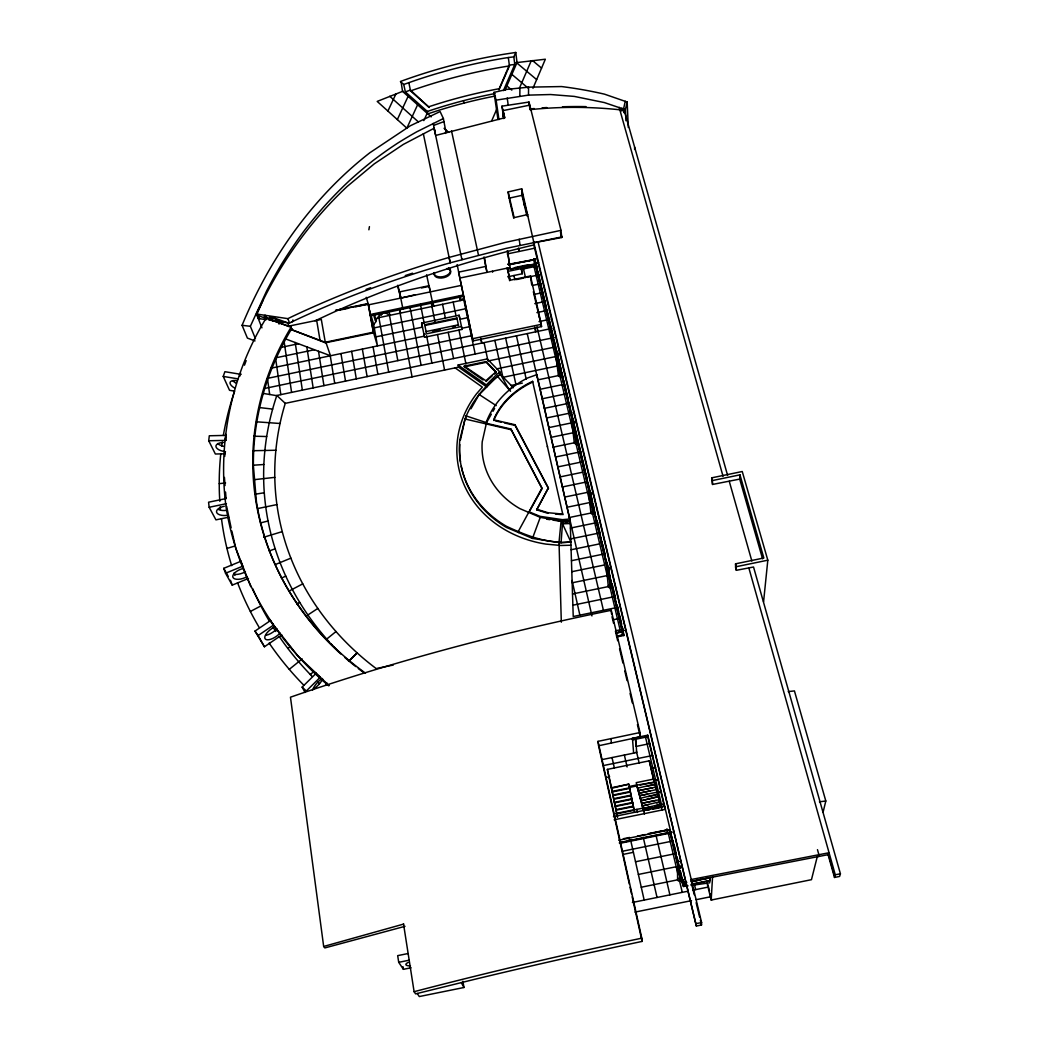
<?xml version="1.0" encoding="UTF-8"?>
<svg xmlns="http://www.w3.org/2000/svg" width="1049" height="1049" viewBox="0 0 1049 1049"><rect width="100%" height="100%" fill="white"/><g stroke="black" fill="none" stroke-linecap="round" stroke-linejoin="round"><path stroke-width="1.5" d="M684.105 885.081L684.105 882.537L686.571 882.615M739.965 474.843L739.702 479.091L712.533 484.454L712.441 480.547L739.965 474.843L763.842 557.989L735.572 563.824L735.572 567.47L736.359 570.302L753.536 567.011L840.419 873.791L839.62 876.426L834.493 877.462L827.845 853.834M736.359 570.302L735.572 563.824M528.578 87.159L506.942 89.362L494 92.391L496.125 100.14L528.499 95.118L528.578 87.159L561.556 86.556A246.305 141.182 4.8 0 1 604.539 94.174L627.171 102.015L628.299 127.467M624.168 112.61L624.207 110.302L619.448 109.752A374.913 325.426 -3.1 0 0 531.082 109.542L529.929 109.66M519.819 96.01L519.937 87.867M634.606 149.483L634.645 147.175M538.058 241.991L701.597 922.543L701.493 924.995L696.352 926.031L533.587 241.637L533.836 245.02M461.272 466.267A109.017 95.734 -6.8 0 0 506.549 527.477L532.459 538.412L561.058 542.818L570.853 541.979L562.539 523.818L562.657 521.34L540.248 517.354L519.884 508.634A86.175 75.633 -6.9 0 1 482.212 441.799L486.513 422.668L491.365 414.145M691.291 884.491L710.068 880.675L710.134 877.816L703.853 879.101M817.315 856.469L811.467 879.678L711.183 900.042L712.559 876.872M709.871 879.849L709.675 882.838L691.134 885.422M224.722 456.433L225.063 451.608M225.85 440.383L225.194 439.033L226.204 435.387L209.302 435.768L208.712 440.75L225.85 440.383L226.02 437.879M617.94 607.305L573.226 616.524L570.184 520.907L562.657 521.34L561.058 542.818M748.855 567.955L835.279 874.814L834.493 877.462M561.097 521.065L559.025 542.241L561.32 622.201M763.58 601.772L767.816 560.192L742.246 471.512L711.681 477.846L712.533 484.454M220.788 453.889L220.618 455.397A357.355 315.185 -6.6 0 0 219.228 482.304L219.28 489.07A357.355 315.185 -6.6 0 0 219.805 501.265M680.735 867.68L680.762 866.841A1.705 1.652 33.8 0 0 679.175 865.517M368.881 229.797L369.432 226.636M239.959 376.027L240.509 372.959M622.673 631.236L622.621 634.933M622.936 630.672L622.359 631.603M625.243 101.255L623.473 109.358L624.679 109.476L604.394 102.579L574.327 96.416L550.581 94.528L528.499 95.118M486.225 423.914L486.369 421.934A86.241 75.672 -6.9 0 1 528.053 377.797L536.839 374.69L570.184 520.907L562.684 521.563L553.138 520.147M627.171 102.015L625.427 109.542L625.938 120.753M823.137 812.031L825.812 801.003L794.434 690.911L788.232 691.606M460.472 439.924L465.035 419.01C471.866 401.046 484.848 385.389 500.517 374.375L500.137 372.251L487.287 358.928L458.125 365.013L458.583 367.15L486.762 387.015L486.343 384.917L458.125 365.013M465.612 419.285L465.861 415.837L486.513 422.668M829.064 852.771L828.566 854.581L690.989 881.33L691.252 879.521L829.077 852.732L828.566 854.581L834.755 876.571M554.095 337.555L276.831 395.473C264.728 431.126 260.729 469.559 265.751 506.903A310.871 273.868 -6.6 0 0 267.731 519.307L268.138 521.366A310.871 273.868 -6.6 0 0 270.878 533.692L271.403 535.737A310.871 273.868 -6.6 0 0 274.917 547.958L275.572 549.978A310.871 273.868 -6.6 0 0 279.86 562.054L280.634 564.047A310.871 273.868 -6.6 0 0 285.682 575.927L285.774 576.098A306.177 269.881 -6.9 0 0 292.317 589.368L292.409 589.538A310.871 273.868 -6.6 0 0 298.86 600.959L300.001 602.847A310.871 273.868 -6.6 0 0 307.213 613.967L308.472 615.802A310.871 273.868 -6.6 0 0 316.405 626.581L317.795 628.351A310.871 273.868 -6.6 0 0 326.436 638.762L327.944 640.454A310.871 273.868 -6.6 0 0 329.465 642.145M458.583 367.15L285.262 403.354C275.244 435.964 272.229 470.765 276.91 504.582A299.267 263.587 -6.7 0 0 281.84 529.994L282.391 532.105A299.267 263.587 -6.7 0 0 290.455 557.045L291.255 559.104A299.267 263.587 -6.7 0 0 302.44 583.27L303.502 585.237A299.267 263.587 -6.7 0 0 317.742 608.315L317.821 608.433A298.414 262.866 -6.7 0 0 334.736 630.108L336.27 631.852A299.267 263.587 -6.7 0 0 356.083 651.94L357.853 653.54A299.267 263.587 -6.7 0 0 374.48 667.282L376.171 668.567L393.27 665.04M623.801 635.615L534.295 259.746L535.619 259.352L509.67 264.663M223.332 435.44A357.355 315.185 -6.6 0 1 225.915 422.275L227.436 415.745A357.355 315.185 -6.6 0 1 232.904 396.404L234.648 391.159L229.547 390.307L223.227 376.421L224.892 371.7L241.126 374.375M244.483 365.196L246.161 360.607M534.295 259.746C536.813 258.054 534.02 261.214 534.715 259.26M818.181 856.613L818.889 854.712L817.473 849.664M540.248 517.354L532.459 538.412M532.958 88.286L545.349 59.216L515.911 62.691M519.268 88.549L531.266 60.698M255.432 338.709L250.357 326.291L266.656 290.901A409.543 329.622 -52.2 0 1 281.696 263.942L285.8 257.438A413.909 339.85 -48.5 0 1 298.755 238.254L303.305 231.986A414.355 345.711 -44.6 0 1 322.712 208.069L327.852 202.365A411.667 347.783 -40.6 0 1 343.902 185.883L349.448 180.612A406.33 346.55 -36.4 0 1 366.744 165.637L372.683 160.851A400.141 343.718 -32.1 0 1 391.107 147.529L397.401 143.32A393.873 340.073 -27.7 0 1 416.833 131.768L443.386 118.537L440.108 111.561L410.264 125.801L369.838 152.774C312.51 197.343 269.672 258.474 242.083 325.308L247.407 338.106L255.025 340.912M503.389 90.647L514.797 64.435L513.826 56.869L515.767 52.45L504.058 54.246A508.372 449.365 -6.4 0 0 401.006 81.271L402.541 91.368L431.218 116.872M491.64 120.937L496.754 109.175M504.989 90.24L517.026 62.534L515.767 52.45M498.813 89.637L509.329 65.09L514.797 64.435M499.114 89.585L501.881 83.238M502.51 81.796L506.903 71.725M507.546 70.283L509.434 65.93L508.332 57.538L513.826 56.869M433.198 123.389L435.309 134.102L434.142 128.24L403.354 144.395L374.27 163.854L347.206 186.434C312.982 218.454 284.948 256.769 263.876 298.585L256.835 314.175L258.565 318.542L265.961 319.617M445.182 133.433L446.507 130.469M493.791 420.492C500.819 403.078 515.924 389.861 532.708 382.059L532.604 381.351C515.806 389.153 500.688 402.383 493.659 419.81L514.993 424.74L548.378 487.916L536.695 509.827L548.05 513.354M423.835 120.609L427.166 113.279M417.607 104.782L406.855 128.162L377.194 101.412L403.144 91.145M397.335 119.586L408.127 96.338M387.894 111.063L395.958 93.859M262.906 300.394L256.454 314.031L256.913 315.198L257.621 314.031M536.695 509.827L548.378 487.916M518.612 532.564L518.376 531.305L541.966 488.021L510.863 428.989L486.08 423.232M529.693 510.955L542.071 488.677L510.863 428.989M492.991 411.313L494.603 408.467M470.935 408.808L478.908 394.948L497.423 376.263L500.517 374.375L508.975 389.533L512.712 387.029M623.958 630.462L622.398 630.685L623.971 630.554M671.976 832.198L670.377 832.631L671.793 832.001M373.313 331.707L377.483 345.934L373.68 324.508L376.355 321.191L374.244 313.874M382.911 313.074L381.128 315.277L380.053 314.687L375.28 320.601L374.008 316.208M681.614 879.967L683.24 879.521L681.588 879.862M622.595 631.183L616.235 632.875L622.241 631.682L622.673 630.724L534.505 259.654L622.962 634.278M486.343 384.917L497.029 374.152L500.137 372.251M319.984 677.51L306.321 691.003L302.151 687.121L315.867 673.589L315.303 672.488L319.984 677.51L319.421 676.408M310.36 674.559L313.743 671.53M289.275 669.354L302.191 658.903M326.711 639.064L336.008 631.55M496.098 371.923L495.666 372.264A111.941 98.252 -6.9 0 0 485.962 380.774L464.248 366.153L486.146 361.59L496.098 371.923L495.797 372.972A111.863 98.2 -6.9 0 0 494.525 373.982M287.859 648.426L290.507 646.499M678.179 863.13L676.736 857.02M281.788 634.947L264.44 646.761L258.093 635.55L273.356 625.204L269.698 619.539L273.356 625.204M264.44 646.761L254.986 631.092L270.327 620.693M509.539 264.02C507.441 262.827 509.945 266.013 508.136 264.112M508.345 264.505C511.427 264.073 506.549 262.906 508.988 264.846M307.895 614.963L317.821 608.433M296.906 603.975L299.686 602.336M250.37 611.475L260.886 605.929A340.492 300.394 -6.9 0 1 253.753 591.085L253.661 590.889A345.724 304.826 -6.6 0 1 252.691 588.686M289.458 590.862L302.755 583.86M261.948 327.839L256.454 314.031L287.885 318.647L291.504 316.877A536.603 238.084 -12.9 0 1 449.09 257.411L505.107 242.45L560.992 230.347L529.011 102.055L501.96 106.172L502.904 112.82M560.507 232.196L561.687 236.943L506.051 248.39L450.218 262.814A515.098 229.757 -12.7 0 0 293.038 321.309L289.511 323.04L287.636 322.804L271.311 316.903L272.674 320.47L288.947 326.318L287.623 322.764M281.407 578.143L285.774 576.098M315.041 320.837L332.113 312.904A526.139 232.708 -13.1 0 1 533.823 244.928M434.142 128.253L461.914 259.627L461.665 258.487M291.425 322.095L293.038 321.309L292.946 320.233L293.038 321.309M223.739 568.335L240.864 561.294L242.765 566.172L225.548 573.252L223.739 568.335L228.197 576.294M275.638 564.414L290.875 558.147M225.548 573.252L232.222 585.132L248.495 578.432M433.604 125.447L443.963 121.605M269.213 550.948L275.192 548.811M400.39 81.507L403.76 84.471L412.611 81.337A502.405 444.002 -6.4 0 1 504.687 58.101L508.332 57.538M403.76 84.471L405.347 91.892L410.395 90.096L429.251 107.483L410.565 90.909L408.822 82.674M410.565 90.909L414.316 89.585A498.734 441.642 -6.3 0 1 505.815 66.493L509.434 65.93M616.602 636.455L622.949 635.025L622.949 630.947M606.689 562.408L607.804 567.103L607.096 567.443A1.534 1.403 -3.1 0 0 607.659 569.817L607.935 569.856M429.093 106.657L431.834 105.765A466.648 412.677 -6.4 0 1 498.708 88.811L498.996 88.759M231.672 565.647A357.355 315.185 -6.6 0 1 226.951 548.443L235.251 545.913M263.666 537.272L282.26 531.607M629.361 884.15L598.586 745.773L640.296 736.831L640.008 732.53L611.213 610.295A734.012 198.799 -12 0 0 290.468 697.192L323.669 946.46L403.655 924.077M435.597 135.465L504.713 117.776L501.96 106.172M622.49 632.298L622.057 631.183L622.529 635.235M403.498 923.815L414.106 991.685L416.466 991.069A786.619 120.268 -11.7 0 1 625.256 941.661L641.791 938.173L597.996 741.368L640.008 732.53M405.006 926.319L324.862 947.916L323.669 946.46M260.48 522.927L268.059 520.986M509.04 198.051L508.136 191.928L521.694 188.807L533.823 242.437M527.831 214.494L514.154 217.628L508.136 191.928M414.735 294.9L400.744 298.086L402.96 309.088M509.053 198.182L522.559 195.219L521.694 188.807M641.791 938.173L642.093 941.412L625.715 944.9A930.647 132.213 -11.7 0 0 476.679 978.835L415.601 993.875L414.106 991.685M335.47 310.36L368.238 304.105L355.637 306.754M507.178 253.963L534.833 248.154M484.022 256.926L485.7 266.446L458.61 272.124L461.036 283.663A289.262 0.997 78.3 0 1 472.561 338.722L473.007 340.925L541.533 326.593L541.232 324.364A289.432 10.896 78.3 0 0 531.673 281.224L530.479 275.979L510.05 280.253L507.244 267.954M557.583 355.716L534.675 259.444L508.293 264.322M509.617 264.387L534.492 259.811M459.855 278.064L510.063 267.534M507.506 269.068L510.207 268.452M515.033 267.495L527.857 264.807L528.172 267.141M535.567 263.181L538.675 262.538M534.741 259.614L535.357 264.309L510.352 269.068L534.452 264.007L533.718 258.736M421.475 287.964L429.251 286.325M535.869 265.528L507.873 271.389L507.349 268.111L510.05 280.253M537.088 266.066L521.261 269.383L522.284 273.75L507.729 276.805M336.231 310.229L368.068 303.554L373.51 332.861L325.374 342.8L321.309 319.434L288.554 326.173M339.863 310.058L347.743 308.406M516.436 279.572L524.015 277.985M527.044 277.356L539.173 274.812M463.383 295.123L461.337 285.38L368.461 304.853L370.245 314.503L463.356 294.992L463.632 296.382L370.638 315.854L369.812 313.048M377.43 317.926L463.802 299.844M532.145 285.525L541.258 283.61M281.814 347.232L298.454 343.744M374.27 327.865L465.677 308.734M534.216 294.389L543.369 292.474M288.58 326.383L290.796 325.833L291.609 329.688L325.177 342.276L373.313 332.192M459.121 315.225L462.071 329.412L424.543 337.267L421.646 323.066L459.121 315.225L459.724 318.149M424.714 324.744L456.931 317.991L457.089 318.726L424.897 325.465L424.714 324.744L426.222 332.31L426.051 331.589L458.347 324.823L458.505 325.557L456.931 317.991M314.425 349.737L275.533 357.866L280.804 394.647M375.87 336.873L422.577 327.104M459.96 319.276L467.552 317.69M534.78 303.62L545.493 301.378M432.372 331.025L440.056 329.412M452.355 326.842L455.423 326.2M270.734 368.251L424.334 336.126M461.835 328.285L469.454 326.698M536.891 312.589L547.617 310.347M267.443 378.387L471.355 335.759M539.002 321.61L549.768 319.355M472.561 338.722L541.232 324.364M264.125 388.576L551.931 328.429M553.177 347.389L487.995 361L484.061 342.617M464.248 366.153L464.405 366.862L486.29 362.298L496.229 372.631M496.82 368.855L555.367 356.634M503.297 377.26L557.57 365.944L534.059 266.695M511.178 385.442L522.336 383.108M537.849 379.882L558.422 375.581L555.826 354.588M540.012 389.31L562.015 384.721M542.189 398.79L564.27 394.201M544.379 408.349L569.686 403.078M546.581 417.961L571.967 412.677M548.797 427.625L571.089 422.983M225.548 492.073L226.046 498.577L208.581 502.209L209.157 507.27L215.937 519.858L228.695 517.196M209.157 507.27L226.427 503.69M258.146 508.477L276.91 504.582M555.524 457.01L580.844 451.752M557.806 466.923L583.205 461.652M560.087 476.915L582.746 472.207M562.395 486.959L585.119 482.252M590.364 491.758L564.716 497.069L551.341 438.757M567.05 507.257L589.918 502.51L575.993 443.714L573.947 425.789M569.397 517.498L590.915 513.04L588.895 494.053M570.407 528.093L597.668 522.454M570.748 538.898L600.146 532.813M571.102 549.768L599.713 543.854M571.443 560.704L605.142 553.741M571.797 571.718L604.709 564.926M572.151 582.811L607.227 575.573M572.505 593.97L608.302 586.588L606.624 568.781M736.372 566.67L767.816 560.192M572.859 605.207L615.343 596.448M613.18 619.749L620.549 618.228M615.789 630.751L623.172 629.23M616.34 633.15L622.831 631.655L622.437 627.433M618.018 635.904L620.982 635.301M616.681 636.927L624.037 635.419L622.188 627.512M503.953 117.239L503.022 110.604L529.784 105.123M670.285 830.008L647.744 735.179L632.455 738.312L633.622 753.143M647.744 735.179L647.836 736.752L632.573 739.873L632.219 738.365M636.809 746.285L650.367 743.505M602.939 759.424L636.704 752.513L635.615 737.657M603.581 765.521L652.832 755.45M617.507 816.935L607.358 769.389L649.279 760.827L655.022 784.652L647.102 786.265M606.466 777.453L609.666 776.811M652.806 767.986L655.677 767.396M617.494 817.302L611.462 787.707L628.823 784.167L634.16 810.3L616.812 813.84M611.528 788.297L628.823 784.167M655.664 780.023L658.536 779.433M636.887 785.137L654.327 782.174M640.087 785.072L652.74 782.488M612.21 791.366L629.584 787.825M612.288 791.943L629.636 788.402M662.155 810.379L653.593 779.105L636.218 782.659L637.595 788.205L654.996 784.062L656.425 789.648L638.933 793.214L650.065 790.946M612.97 795.024L630.331 791.471M613.036 795.601L630.383 792.047M652.544 787.799L638.264 790.71L655.717 787.143M613.731 798.669L631.092 795.129M613.796 799.246L631.144 795.706M647.574 794.106L639.602 795.732L657.133 792.152M658.536 792.152L661.421 791.562M614.478 802.328L631.839 798.774M614.544 802.891L631.891 799.351M656.766 802.957L659.978 802.301L657.815 794.093L640.283 798.263M648.256 796.637L656.241 795.011M640.965 800.807L658.523 796.624L640.965 800.807L638.893 792.638M615.239 805.973L632.599 802.433M615.304 806.537L632.652 802.996M656.058 800.4L641.634 803.35L659.27 799.744M615.986 809.631L633.347 806.091M616.051 810.195L633.399 806.655M661.421 807.428L659.952 801.724L642.329 805.907L648.741 804.596M616.746 813.277L634.107 809.736M640.913 800.217L643.011 808.464L660.673 804.281L654.799 806.065M613.783 814.09L616.786 813.473M633.688 810.025L643.103 808.097M661.421 804.36L664.319 803.77M644.479 808.163L651.849 806.668M661.054 805.855L643.378 810.13M613.442 816.633L664.633 806.196L664.673 807.625L647.836 736.752M649.606 809.841L643.653 810.471M652.557 809.238L659.939 807.73M614.15 819.794L665.381 809.343M623.355 838.728L629.61 837.456M648.361 833.627L660.87 831.083M664.004 830.441L667.125 829.811A3.383 3.265 25 0 1 669.655 830.284M637.477 836.132L645.305 834.532M648.426 833.903L667.19 830.074A3.095 2.99 25 0 1 669.511 830.506M618.779 840.223L667.256 830.349A2.819 2.727 25 0 1 670.613 832.473L681.876 879.875C682.506 884.15 687.606 882.104 686.452 881.868M628.364 840.223L631.498 839.58M620.824 842.308L667.269 832.854A3.081 2.977 25.6 0 1 670.954 835.174L682.152 882.353L683.791 884.635L686.557 885.159M619.29 842.911L667.334 833.116A2.806 2.714 25.6 0 1 670.678 835.24L681.889 882.445L683.646 884.871L686.597 885.448M620.693 843.173L669.131 833.299M622.686 851.211L673.156 840.931M623.565 854.319L633.399 852.312M635.524 861.767L676.146 853.493M677.864 864.271L677.824 861.635L677.969 865.923A1.705 1.652 33.8 0 0 677.484 867.51L677.615 879.836L641.267 887.218M638.382 874.446L676.199 866.749M697.506 880.098L700.653 879.455M694.425 881.016L700.706 879.744M691.33 881.934L710.147 877.593M688.052 885.841L683.41 886.497L683.41 885.225L684.551 884.989M691.239 884.215L708.442 880.714M632.403 902.481L688.21 891.139M692.681 890.234L708.023 887.113M407.969 953.554L397.676 955.639L398.712 962.326L403.393 969.328L411.064 967.768M634.907 912.119L691.514 900.632M696.234 899.675L710.383 896.803M398.712 962.326L409.018 960.228M462.897 981.235L463.96 987.502L419.298 996.55L417.214 993.469M835.292 874.787L840.419 873.791M696.431 923.553L701.597 922.556M533.862 242.778L561.753 237.507L560.992 230.347M255.169 494.223L264.296 492.755M666.941 829.012L667.321 830.611L666.98 829.3M819.426 801.816L825.812 801.003M219.241 483.655L225.574 482.933M254.566 479.642L274.799 477.361M533.744 258.933L534.964 259.562L536.852 267.521M569.935 519.006L562.421 519.661L540.078 516.344L528.801 511.702M253.294 465.218L263.863 464.51M570.853 541.979C548.168 544.221 526.467 535.659 506.3 526.218A109.175 95.839 -6.9 0 1 459.777 440.082L465.035 419.01L510.994 429.67M562.539 523.818L570.263 523.53L562.657 521.34M570.958 545.231L560.874 545.493L545.965 544.103A111.889 98.265 -6.8 0 1 476.613 393.69L482.356 387.12L455.109 367.871M252.901 450.716L275.861 450.244M225.037 453.797L215.36 454.007L208.712 440.75M253.648 436.2L266.682 436.528M256.415 421.803L280.031 423.494M562.788 514.089L547.945 512.712L536.59 509.185M555.459 514.036L561.385 514.587M624.457 109.45L625.427 109.542L623.447 108.821L623.512 110.224L622.542 110.132L622.463 108.453M258.565 318.542L259.614 318.673L258.46 315.736L264.781 317.978L264.204 316.496L270.301 318.739M259.982 407.628L272.648 409.097M242.083 325.308L250.357 326.291M573.331 423.717L572.951 423.665A1.469 1.272 -6.6 0 1 572.439 421.514L573.121 421.2A1.469 1.272 -6.6 0 1 574.393 423.363M268.911 320.05L289.511 323.04L287.885 318.647M590.167 495.076L589.905 495.036A1.495 1.337 -5.2 0 1 589.368 492.781L590.062 492.453A1.495 1.337 -5.2 0 1 591.046 494.931M546.765 519.203L549.951 519.675M272.504 320.43L284.515 322.318M271.822 320.325L272.674 320.456L270.852 320.155L269.632 317.021L277.513 319.866M223.227 376.421L237.939 378.846M262.63 393.323L276.766 395.67M679.07 868.834L678.611 866.12L678.939 868.808M495.312 420.846L501.409 422.249M504.451 422.957L515.111 425.422L548.483 488.559M258.46 318.253L259.614 318.673M365.458 673.13A320.312 280.896 -6.8 0 1 291.032 327.301L266.197 318.044C231.58 374.375 217.3 442.639 226.164 507.69C237.231 577.068 275.008 640.651 328.612 685.692M291.609 329.688L325.374 342.8M286.508 339.26L330.487 355.755L326.147 343.089M684.564 882.445L682.152 879.783L682.152 882.353M383.803 311.973L389.913 315.316L388.707 310.897M496.216 405.635L478.764 394.254L478.908 394.948M464.405 366.862L483.051 380M532.499 60.554L541.559 68.106M678.952 866.487L679.818 867.038L678.729 865.543M516.842 62.966L536.655 79.606M511.873 74.387L527.988 88.011M506.864 85.9L511.82 90.122M405.347 91.892L427.376 111.456L427.861 113.882A459.75 406.737 -6.4 0 1 495.43 95.997M444.081 128.306L448.684 132.397M389.743 96.272L418.236 121.789M276.831 395.473L285.262 403.354M329.137 685.626L297.916 655.992L272.727 624.05M498.642 372.434L513.394 387.737M510.522 391.238L497.423 376.263M254.986 631.092L258.093 635.55M279.309 636.638L279.991 637.622A345.724 304.826 -6.6 0 0 287.308 647.705L288.829 649.685A345.724 304.826 -6.6 0 0 298.375 661.394L300.027 663.309A345.724 304.826 -6.6 0 0 312.143 676.395M269.16 643.076L270.681 645.292A357.355 315.185 -6.6 0 0 288.881 668.895L290.665 670.98A357.355 315.185 -6.6 0 0 303.751 685.154M269.291 621.047L268.046 618.936A345.724 304.826 -6.6 0 1 260.978 606.125L260.886 605.929M461.258 982.585L463.96 987.502M302.151 687.121L305.049 692.432M240.208 560.074L240.864 561.294M225.378 497.292L226.046 498.577M225.548 434.037L226.204 435.387M265.056 315.133L266.734 319.578M250.777 586.653L235.789 548.339L231.842 531.017M237.533 582.654L238.464 585.067A357.355 315.185 -6.6 0 0 250.213 611.174L251.419 613.508A357.355 315.185 -6.6 0 0 259.129 627.341M677.484 867.51L677.628 867.903A1.705 1.652 33.8 0 0 678.637 868.756L678.611 866.133M278.536 322.646L279.086 324.115M290.993 327.052L291.661 329.006M230.439 580.267L232.222 585.132M710.134 878L710.003 877.489M622.214 631.419L622.254 631.957M508.752 263.614L508.949 264.702M371.11 315.736L373.68 324.508M366.271 297.326L369.038 306.832M739.702 479.091L762.571 558.829M623.814 108.952L727.613 475.433M729.252 481.255L751.858 561.045M723.049 476.298L620.182 111.05L624.207 110.302L624.325 112.912M711.681 477.846L712.441 480.547M636.795 785.491L643.719 811.415M399.354 308.668L400.521 313.087L399.682 308.642M397.807 285.249L399.8 292.946M397.702 286.364L400.744 298.086L400.102 294.441M560.572 232.773L561.753 237.507M421.646 323.066L422.354 325.977M424.543 337.267L423.835 334.382L461.455 326.501L462.071 329.412M707.996 884.845L709.478 890.889M710.212 893.905L711.694 899.937M706.974 882.838L711.183 900.042M694.622 885.356L695.657 889.631M691.947 885.186L694.241 894.745M696.143 902.704L699.591 917.036M700.352 920.222L701.493 924.995M503.009 110.617L504.713 117.776M502.668 111.863L504.176 118.262M521.943 192.885L527.595 216.304M503.087 116.098L503.258 116.806L502.943 113.318L503.704 118.576M521.838 194.681L526.886 215.727M533.718 244.391L696.352 926.031M683.135 881.527L683.41 885.225M537.612 270.708L546.319 307.331M547.08 310.517L553.518 337.594M554.278 340.781L555.786 347.153M556.547 350.34L558.815 359.886M559.576 363.072L561.084 369.445M561.844 372.631L562.985 377.404M563.746 380.59L568.283 399.708M569.043 402.882L570.551 409.254M571.312 412.441L577.75 439.518M578.51 442.704L584.949 469.768M585.696 472.955L587.217 479.327M587.978 482.514L590.246 492.073M591.007 495.259L592.515 501.619M593.275 504.805L594.416 509.591M597.445 522.323L599.713 531.882M602.742 544.615L605.011 554.174M606.912 562.133L609.181 571.692M612.21 584.437L615.619 598.769M617.127 605.142L618.648 611.501M619.408 614.688L621.677 624.247M674.087 844.668L676.277 853.899M677.011 856.981L679.542 867.628M680.263 870.644L682.414 879.691A3.449 3.331 36.7 0 0 684.748 882.222M558.252 358.627L562.828 377.784M563.575 380.931L589.184 488.69M590.679 495.062L595.137 513.853M595.884 516.987L600.723 537.35M601.47 540.484L604.735 554.134M610.177 577.029L608.446 569.843L610.085 587.624L620.09 629.872M611.685 583.336L615.435 599.11M616.93 605.43L621.428 624.352M672.711 840.105L675.268 850.87M679.988 870.722L683.135 884.084M671.426 836.053L678.008 863.76M680.932 876.059L683.41 886.497M535.737 265.895L556.272 353.421A1.429 1.219 -7.5 0 0 556.77 355.48L557.504 355.493A1.429 1.219 -7.5 0 0 557.675 353.133M623.211 634.225L556.455 350.982M557.898 367.307L558.54 370.035M573.724 434.129L574.406 436.987M590.272 504.005L590.98 506.995M607.974 578.694L592.646 514.036L591.203 500.137M645.423 736.791L662.155 807.442M668.016 832.172L678.087 874.722M682.27 892.345L679.608 881.108L679.529 871.667M656.399 789.058L657.815 794.093M653.645 780.089L649.279 760.827M603.411 610.295L536.983 326.79M612.039 616.812L613.547 623.185M615.422 631.157L617.677 640.729M619.553 648.702L622.922 663.047M624.798 671.019L627.053 680.578M630.056 693.337L632.311 702.909M637.425 724.623L640.296 736.831M533.351 291.727L541.533 326.593M509.394 199.559L513.748 218.218M519.95 244.745L519.203 239.211M636.363 751.032L639.143 762.951M656.228 836.21L669.905 894.863M523.49 268.911L525.536 277.67M518.324 248.311L519.058 251.472L518.599 248.325M534.715 327.275L535.764 331.812L535.147 327.38M642.971 807.887L644.414 813.998M637.556 787.629L638.933 793.214M426.602 274.838L432.621 302.873M624.365 755.031L627.105 766.976M636.835 809.382L637.53 812.464M643.221 837.22L657.041 897.472M513.918 275.507L514.928 279.886M527.241 333.595L551.027 437.354L573.383 432.713L560.061 376.473L557.78 357.709M565.044 498.524L591.964 615.933M509.512 263.81L509.578 264.204M509.657 280.739L508.516 275.494M532.604 381.351L562.88 514.731M231.134 527.87L226.623 506.326M572.072 580.49L579.887 615.147M612.026 757.562L614.373 768.012M630.921 841.364L644.165 900.081M516.436 335.85L526.192 379.109M607.358 769.389L611.462 787.707M630.069 887.336L631.485 893.696M632.193 896.882L642.093 941.412M505.644 338.106L515.911 384.445M451.516 130.863L478.475 255.13M485.7 266.446L486.998 272.373L484.454 257.962M494.853 340.361L502.773 376.709M480.77 338.303L481.793 343.089L480.94 338.709M463.632 296.382L473.007 340.925M475.197 354.038L463.566 298.729L460.013 299.476L460.236 300.578L459.318 296.106M423.337 133.682L450.218 262.814L449.103 257.398M629.243 786.724L634.501 812.175M453.181 302.06L455.987 315.67M458.964 330.068L465.966 364.003M457.141 264.558L461.494 286.141M442.56 304.289L445.314 317.899M448.238 332.31L453.561 358.561M430.352 291.871L429.107 285.708L399.538 291.91L400.744 298.086L399.957 293.917M431.113 302.322L434.968 321.702M437.525 334.552L444.592 370.074M420.465 304.289L424.294 323.931M426.576 335.654L431.939 363.085M486.146 361.59L486.29 362.298M409.857 306.518L421.121 365.34M443.386 118.537L446.061 132.698M369.156 308.131L368.671 305.6L369.209 308.603M369.641 310.661L370.113 313.205M400.102 313.179L412.06 376.866M389.428 315.054L397.82 360.633M378.663 316.405L388.707 372.107M291.491 328.376L291.832 330.291M369.746 311.619L373.51 332.861M373.051 346.852L377.902 374.362M514.993 424.74L515.111 425.422M362.351 349.094L367.111 376.617M463.553 100.652L463.973 103.104M492.427 271.245L492.584 272.202M351.651 351.336L356.306 378.873M316.68 320.404L320.05 340.348M340.964 353.565L345.514 381.128M330.238 355.677L334.723 383.383M318.503 351.271L323.931 385.639M507.454 250.645L510.352 269.068M507.388 250.75L509.486 264.361M402.986 966.693L403.393 969.328M306.819 346.878L313.153 387.894M295.189 342.512L302.361 390.149M291.884 330.409L291.635 328.757A319.84 280.608 -6.8 0 0 253.399 465.769L256.454 501.907A319.84 280.608 -6.8 0 0 340.991 654.104M290.822 325.911L291.032 327.301M494 92.391L497.947 119.376M284.03 340.977L291.583 392.392M547.368 446.297L547.473 446.966M521.366 267.39L522.284 273.75M536.839 374.69L537.14 376.814M496.125 100.14L498.957 119.586M267.652 379.922L269.685 394.49M552.993 445.13L553.269 447.149L574.301 442.783L571.98 422.734M507.231 98.016L508.188 105.057M533.862 293.353L534.033 294.612M530.479 275.979L531.659 284.476M539.212 316.142L539.37 317.388M597.996 741.368L598.586 745.773M221.47 518.652L221.483 518.704A357.04 314.91 -6.6 0 0 226.951 548.443M556.14 350.405L556.508 353.369M529.011 102.055L529.693 107.654M667.164 830.284L667.334 833.116M572.872 420.78L573.2 423.612M572.19 417.2L572.688 421.462M610.911 738.575L611.41 742.967M589.722 490.958L590.01 493.646M589.328 490.04L589.604 492.728M607.555 565.975L607.909 569.764M611.213 610.295L611.554 613.98M502.786 112.61L502.982 114.931M524.198 202.326L524.461 205.683M224.434 477.413L225.05 485.556M635.432 738.47L636.009 746.324M624.666 109.266L624.863 112.676M619.33 107.326L619.448 109.752M664.253 804.622L664.305 806.052M670.613 832.473L670.678 835.24M621.782 108.217L621.795 110.027M681.876 879.875L681.889 882.445M410.447 965.919A11.644 2.714 -10.2 0 1 408.192 962.431M529.614 109.004A401.636 351.074 -2.8 0 1 534.295 108.545M542.11 107.877A401.636 351.074 -2.8 0 1 546.804 107.549M562.474 106.775A401.636 351.074 -2.8 0 1 586.037 106.631M680.801 867.274A1.705 1.652 33.8 0 1 680.276 868.415M680.867 879.6A1.665 1.613 36.8 0 1 678.546 880.976A1.665 1.613 36.8 0 1 678.1 878.275M363.374 672.357A319.84 280.608 -6.8 0 1 358.299 668.541M355.808 666.587A319.84 280.608 -6.8 0 1 344.649 657.343M234.884 575.39A357.355 315.185 -6.6 0 1 234.045 572.964M220.447 509.394A357.355 315.185 -6.6 0 1 220.211 506.68M221.706 446.048A357.355 315.185 -6.6 0 1 222.27 442.062M366.062 289.419A519.491 231.436 -12.8 0 1 370.599 287.741M405.242 275.585A519.491 231.436 -12.8 0 1 412.545 273.186M280.017 633.15A10.595 4.484 -35.4 0 1 265.384 639.09A10.595 4.484 -35.4 0 1 273.999 627.302M276.91 628.744A10.582 4.498 -35.4 0 1 266.066 635.261M326.842 682.873A10.805 3.999 -47.6 0 1 325.583 685.023M312.523 690.216A10.805 3.999 -47.6 0 1 322.253 678.493M247.249 576.609A10.372 4.721 -20.8 0 1 233.009 577.514A10.372 4.721 -20.8 0 1 242.896 568.519M322.699 679.057A10.792 4.026 -47.6 0 1 313.874 688.695M245.427 571.757A10.359 4.747 -20.7 0 1 233.652 574.223M226.296 515.465A10.149 4.734 -7.1 0 1 216.566 512.122A10.149 4.734 -7.1 0 1 224.302 506.247M225.692 510.457A10.136 4.76 -7.1 0 1 218.677 509.63M225.509 451.647A9.952 4.55 6.3 0 1 215.963 446.704A9.952 4.55 6.3 0 1 223.555 442.468M223.542 446.284A9.939 4.563 6.3 0 1 217.681 443.57M234.478 387.92A9.769 4.183 19.2 0 1 230.137 382.295A9.769 4.183 19.2 0 1 237.179 380.682M236.117 383.226A9.756 4.196 19.2 0 1 232.812 380.669M577.107 442.193A1.429 1.259 -6.4 0 1 575.626 443.753A1.429 1.259 -6.4 0 1 574.341 442.127M319.473 683.607A345.724 304.826 -6.6 0 1 317.611 681.824M275.835 631.472A345.724 304.826 -6.6 0 1 273.16 627.328M338.906 652.072A310.871 273.868 -6.6 0 1 337.293 650.446M335.693 648.807A310.871 273.868 -6.6 0 1 334.107 647.154M332.546 645.502A310.871 273.868 -6.6 0 1 330.999 643.824M686.518 882.327A3.449 3.331 36.7 0 1 685.64 882.393M670.849 831.542A3.383 3.265 25 0 1 671.163 832.355M607.804 567.103A1.534 1.403 -3.1 0 1 608.826 569.712M561.189 375.332A1.403 1.206 -7.4 0 1 559.34 376.46A1.403 1.206 -7.4 0 1 558.619 374.677M460.498 461.678A109.017 95.734 -6.8 0 1 459.842 444.514M611.265 586.339A1.508 1.377 -2.7 0 1 609.954 587.65A1.508 1.377 -2.7 0 1 608.328 586.706A1.508 1.377 -2.7 0 1 609.076 585.067M593.786 512.45A1.469 1.311 -4.9 0 1 592.082 514.049A1.469 1.311 -4.9 0 1 591.111 512.043M486.107 381.482A111.863 98.2 -6.9 0 1 492.033 376.04M670.127 831.018A3.095 2.99 25 0 1 670.888 832.421M447.162 268.439A8.379 4.786 -11.7 0 1 449.667 274.458A8.379 4.786 -11.7 0 1 439.085 277.959A8.379 4.786 -11.7 0 1 434.679 272.556M448.539 267.928A8.366 4.786 -11.7 0 1 444.815 276.202A8.366 4.786 -11.7 0 1 434.011 272.727M427.376 111.456A460.747 407.379 -6.4 0 1 495.076 93.531M677.444 861.596L678.939 861.426L677.444 861.596M357.132 652.884L348.622 661.329L357.132 652.884M636.756 784.954L629.348 786.462L629.439 787.432L636.822 785.924L636.756 784.954M433.696 306.151L433.001 303.174L433.696 306.151"/></g></svg>
